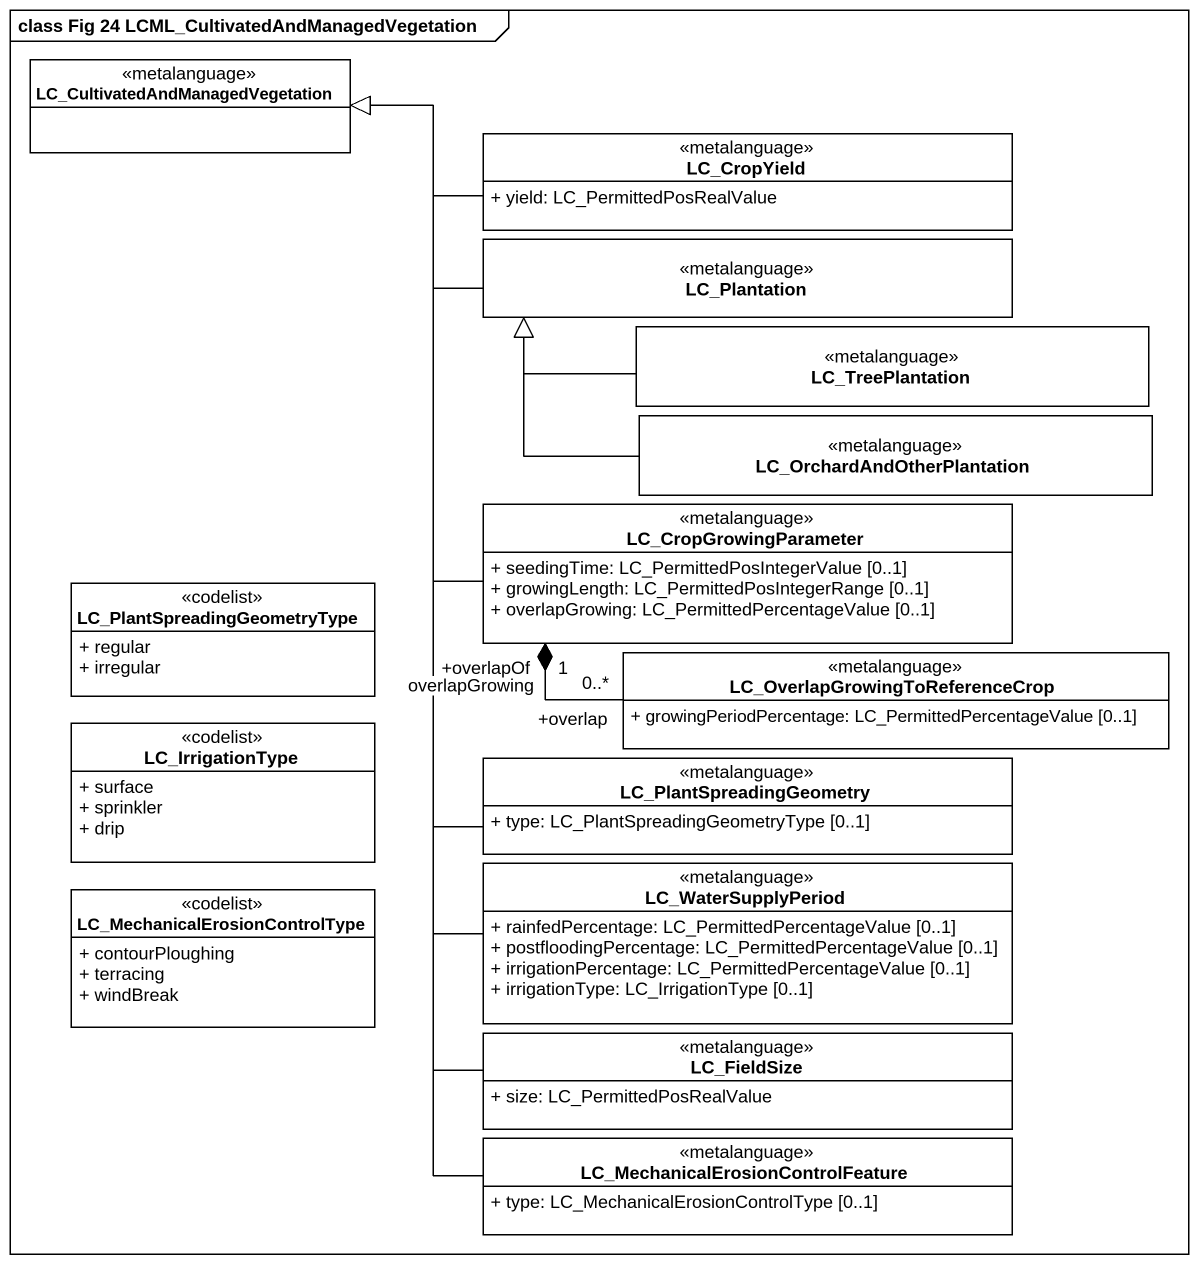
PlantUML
@startuml
mainframe class Fig 24 LCML_CultivatedAndManagedVegetation
hide circle
hide empty members
skinparam classAttributeIconSize 0
class "LC_CultivatedAndManagedVegetation" as LC_CultivatedAndManagedVeget <<metalanguage>> #FFFFFF
class LC_CropYield <<metalanguage>> #FFFFFF {
  + yield: LC_PermittedPosRealValue
}
class LC_Plantation <<metalanguage>> #FFFFFF
class LC_TreePlantation <<metalanguage>> #FFFFFF
class LC_OrchardAndOtherPlantation <<metalanguage>> #FFFFFF
class LC_CropGrowingParameter <<metalanguage>> #FFFFFF {
  + seedingTime: LC_PermittedPosIntegerValue [0..1]
  + growingLength: LC_PermittedPosIntegerRange [0..1]
  + overlapGrowing: LC_PermittedPercentageValue [0..1]
}
class "LC_PlantSpreadingGeometryType" as LC_PlantSpreadingGeometryTyp <<codelist>> #FFFFFF {
  + regular
  + irregular
}
class "LC_OverlapGrowingToReferenceCrop" as LC_OverlapGrowingToReference <<metalanguage>> #FFFFFF {
  + growingPeriodPercentage: LC_PermittedPercentageValue [0..1]
}
class LC_IrrigationType <<codelist>> #FFFFFF {
  + surface
  + sprinkler
  + drip
}
class LC_PlantSpreadingGeometry <<metalanguage>> #FFFFFF {
  + type: LC_PlantSpreadingGeometryType [0..1]
}
class "LC_MechanicalErosionControlType" as LC_MechanicalErosionControlT <<codelist>> #FFFFFF {
  + contourPloughing
  + terracing
  + windBreak
}
class LC_WaterSupplyPeriod <<metalanguage>> #FFFFFF {
  + rainfedPercentage: LC_PermittedPercentageValue [0..1]
  + postfloodingPercentage: LC_PermittedPercentageValue [0..1]
  + irrigationPercentage: LC_PermittedPercentageValue [0..1]
  + irrigationType: LC_IrrigationType [0..1]
}
class LC_FieldSize <<metalanguage>> #FFFFFF {
  + size: LC_PermittedPosRealValue
}
class "LC_MechanicalErosionControlFeature" as LC_MechanicalErosionControlF <<metalanguage>> #FFFFFF {
  + type: LC_MechanicalErosionControlType [0..1]
}
LC_CropYield -left-|> LC_CultivatedAndManagedVeget
LC_Plantation -left-|> LC_CultivatedAndManagedVeget
LC_TreePlantation -up-|> LC_Plantation
LC_OrchardAndOtherPlantation -up-|> LC_Plantation
LC_CropGrowingParameter -up-|> LC_CultivatedAndManagedVeget
LC_OverlapGrowingToReference "+overlap\n0..*" -up-* "+overlapOf\n1" LC_CropGrowingParameter : overlapGrowing
LC_PlantSpreadingGeometry -up-|> LC_CultivatedAndManagedVeget
LC_WaterSupplyPeriod -up-|> LC_CultivatedAndManagedVeget
LC_FieldSize -up-|> LC_CultivatedAndManagedVeget
LC_MechanicalErosionControlF -up-|> LC_CultivatedAndManagedVeget
@enduml
